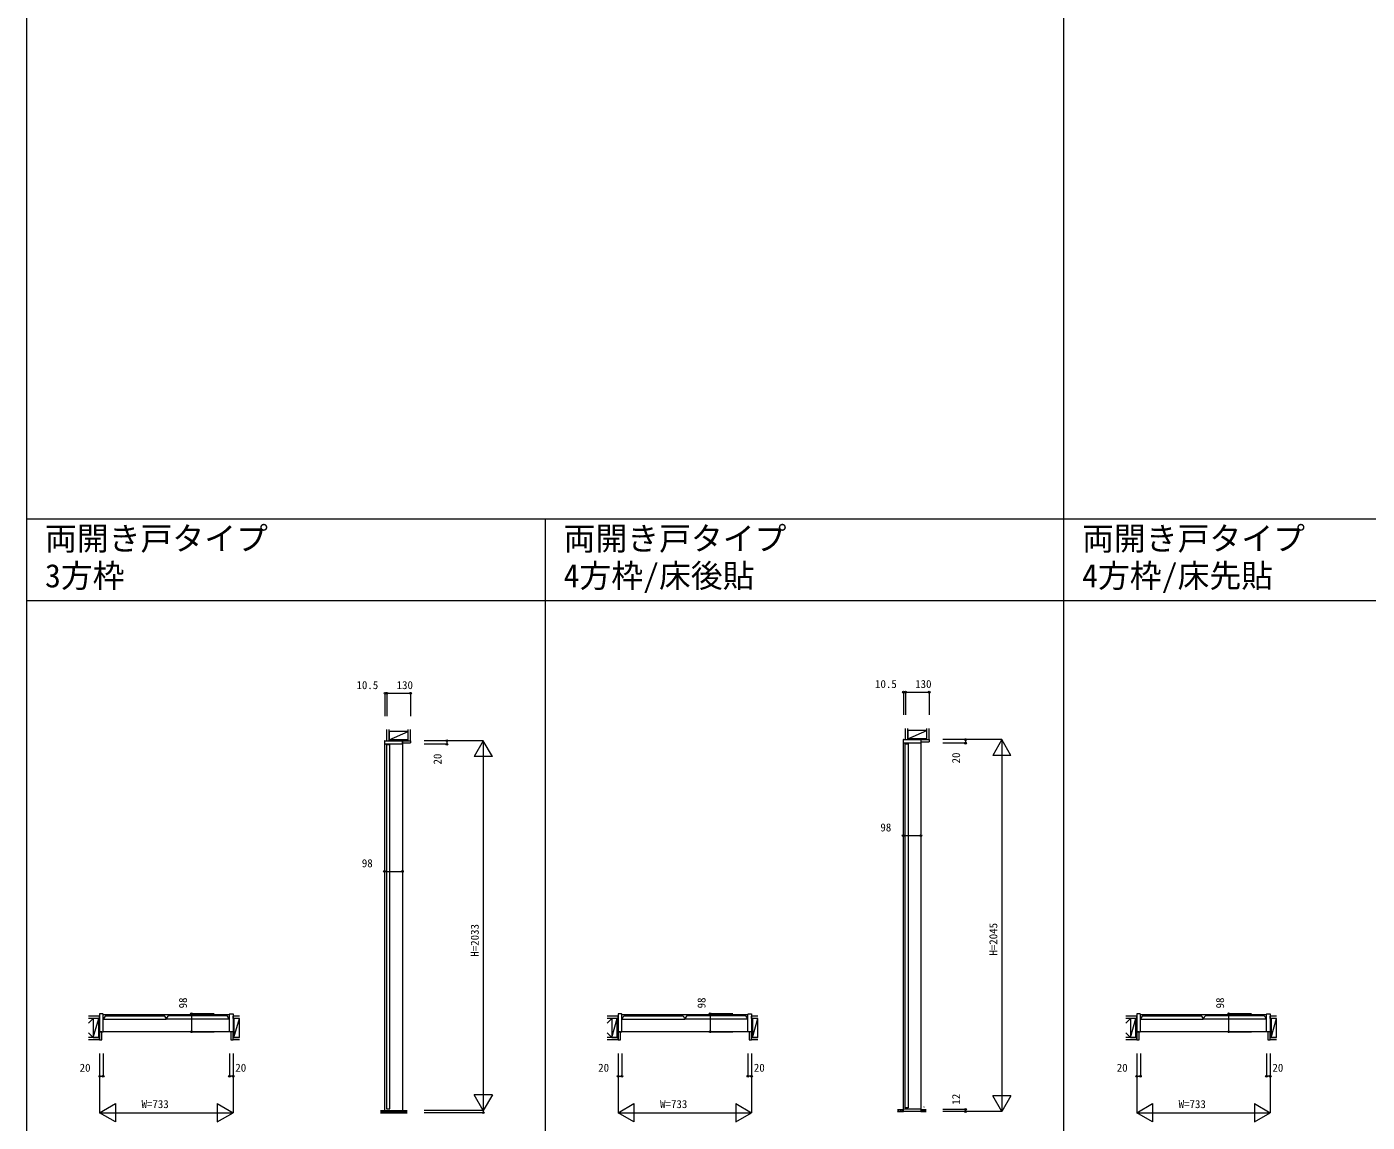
# Model space of a CAD drawing. Units: millimetres, scale not verified. Extents: x -14341 to 14341, y -10000 to 10000.
# Drawn here: x -14341 to -6974, y -6022 to 0 of the extents above; entities that cross this region are included whole.
import ezdxf
from ezdxf.enums import TextEntityAlignment as Align

# ---------------------------------------------------------------- set-up
doc = ezdxf.new("R2010")
doc.units = ezdxf.units.MM
doc.header["$LTSCALE"] = 50
for name, color, linetype, lineweight in [('0-0_0', 7, 'Continuous', 18), ('0-1_YKK_F1', 7, 'Continuous', 18), ('0-4_YKK_B1', 4, 'Continuous', 18), ('0-5_YKK_C1', 4, 'Continuous', 18), ('0-7_YKK_N1', 2, 'Continuous', 18), ('0-8_YKK_Z1', 7, 'Continuous', 18)]:
    doc.layers.add(name, color=color, linetype=linetype, lineweight=lineweight)
doc.styles.add('ＭＳ ゴシック', font='')
doc.styles.get('ＭＳ ゴシック').set_extended_font_data('MS Gothic')

msp = doc.modelspace()

# ---------------------------------------------------------------- linework, layer by layer
at = {"layer": '0-1_YKK_F1'}
for p, q in [((-14340.51, -10000), (-14340.51, 10000)), ((-8640.51, -10000), (-8640.51, 9500)), ((-14340.51, -2704), (14159.49, -2704)), ((-11490.51, -10000), (-11490.51, -2704)), ((-14340.51, -3154), (14159.49, -3154))]:
    msp.add_line(p, q, dxfattribs=at)
at = {"layer": '0-4_YKK_B1'}
for p, q in [((-13920.09, -5429), (-13227.09, -5429)), ((-13905.85, -5437.4), (-13586.83, -5437.4)), ((-13241.33, -5437.4), (-13560.35, -5437.4)), ((-11070.09, -5429), (-10377.09, -5429)), ((-11055.85, -5437.4), (-10736.83, -5437.4)), ((-10391.33, -5437.4), (-10710.35, -5437.4)), ((-8220.09, -5429), (-7527.09, -5429)), ((-8205.85, -5437.4), (-7886.83, -5437.4)), ((-7541.33, -5437.4), (-7860.35, -5437.4)), ((-13920.09, -5524), (-13227.09, -5524)), ((-13917.39, -5455), (-13574.59, -5455)), ((-13574.59, -5452.4), (-13574.59, -5455)), ((-13572.59, -5452), (-13572.59, -5455)), ((-13229.09, -5455), (-13572.59, -5455)), ((-13229.09, -5452.4), (-13229.09, -5455)), ((-11070.09, -5524), (-10377.09, -5524)), ((-11067.39, -5455), (-10724.59, -5455)), ((-10724.59, -5452.4), (-10724.59, -5455)), ((-10722.59, -5452), (-10722.59, -5455)), ((-10379.09, -5455), (-10722.59, -5455)), ((-10379.09, -5452.4), (-10379.09, -5455)), ((-8220.09, -5524), (-7527.09, -5524)), ((-8217.39, -5455), (-7874.59, -5455)), ((-7874.59, -5452.4), (-7874.59, -5455)), ((-7872.59, -5452), (-7872.59, -5455)), ((-7529.09, -5455), (-7872.59, -5455)), ((-7529.09, -5452.4), (-7529.09, -5455))]:
    msp.add_line(p, q, dxfattribs=at)
for points in [[(-13922.09, -5426.5), (-13940.09, -5426.5), (-13940.09, -5446.5)], [(-13940.09, -5446.5), (-13940.09, -5500.5), (-13940.09, -5524.5), (-13920.59, -5524.5), (-13920.09, -5524), (-13920.09, -5428.5)], [(-13207.09, -5446.5), (-13207.09, -5500.5), (-13207.09, -5524.5), (-13226.59, -5524.5), (-13227.09, -5524), (-13227.09, -5428.5)], [(-13225.09, -5426.5), (-13207.09, -5426.5), (-13207.09, -5446.5)], [(-11072.09, -5426.5), (-11090.09, -5426.5), (-11090.09, -5446.5)], [(-11090.09, -5446.5), (-11090.09, -5500.5), (-11090.09, -5524.5), (-11070.59, -5524.5), (-11070.09, -5524), (-11070.09, -5428.5)], [(-10357.09, -5446.5), (-10357.09, -5500.5), (-10357.09, -5524.5), (-10376.59, -5524.5), (-10377.09, -5524), (-10377.09, -5428.5)], [(-10375.09, -5426.5), (-10357.09, -5426.5), (-10357.09, -5446.5)], [(-8222.09, -5426.5), (-8240.09, -5426.5), (-8240.09, -5446.5)], [(-8240.09, -5446.5), (-8240.09, -5500.5), (-8240.09, -5524.5), (-8220.59, -5524.5), (-8220.09, -5524), (-8220.09, -5428.5)], [(-7507.09, -5446.5), (-7507.09, -5500.5), (-7507.09, -5524.5), (-7526.59, -5524.5), (-7527.09, -5524), (-7527.09, -5428.5)], [(-7525.09, -5426.5), (-7507.09, -5426.5), (-7507.09, -5446.5)], [(-13918.09, -5452.4), (-13918.09, -5455), (-13917.39, -5455)], [(-11068.09, -5452.4), (-11068.09, -5455), (-11067.39, -5455)], [(-8218.09, -5452.4), (-8218.09, -5455), (-8217.39, -5455)]]:
    msp.add_lwpolyline(points, dxfattribs=at)
for centre, radius, start, end in [((-13922.09, -5428.5), 2, 0.00001, 89.99999), ((-13913.39, -5452.4), 4.7, 154.60847, 180), ((-13878.16, -5469.12), 43.7, 136.77834, 154.60847), ((-13905.85, -5443.1), 5.7, 90, 136.77834), ((-13586.83, -5443.1), 5.7, 43.22166, 90), ((-13614.52, -5469.12), 43.7, 25.39153, 43.22166), ((-13579.29, -5452.4), 4.7, 0, 25.39153), ((-13567.89, -5452.4), 4.7, 154.60847, 180), ((-13532.66, -5469.12), 43.7, 136.77834, 154.60847), ((-13560.35, -5443.1), 5.7, 90, 136.77834), ((-13241.33, -5443.1), 5.7, 43.22166, 90), ((-13269.02, -5469.12), 43.7, 25.39153, 43.22166), ((-13233.79, -5452.4), 4.7, 0, 25.39153), ((-13225.09, -5428.5), 2, 90.00001, 179.99999), ((-11072.09, -5428.5), 2, 0.00001, 89.99999), ((-11063.39, -5452.4), 4.7, 154.60847, 180), ((-11028.16, -5469.12), 43.7, 136.77834, 154.60847), ((-11055.85, -5443.1), 5.7, 90, 136.77834), ((-10736.83, -5443.1), 5.7, 43.22166, 90), ((-10764.52, -5469.12), 43.7, 25.39153, 43.22166), ((-10729.29, -5452.4), 4.7, 0, 25.39153), ((-10717.89, -5452.4), 4.7, 154.60847, 180), ((-10682.66, -5469.12), 43.7, 136.77834, 154.60847), ((-10710.35, -5443.1), 5.7, 90, 136.77834), ((-10391.33, -5443.1), 5.7, 43.22166, 90), ((-10419.02, -5469.12), 43.7, 25.39153, 43.22166), ((-10383.79, -5452.4), 4.7, 0, 25.39153), ((-10375.09, -5428.5), 2, 90.00001, 179.99999), ((-8222.09, -5428.5), 2, 0.00001, 89.99999), ((-8213.39, -5452.4), 4.7, 154.60847, 180), ((-8178.16, -5469.12), 43.7, 136.77834, 154.60847), ((-8205.85, -5443.1), 5.7, 90, 136.77834), ((-7886.83, -5443.1), 5.7, 43.22166, 90), ((-7914.52, -5469.12), 43.7, 25.39153, 43.22166), ((-7879.29, -5452.4), 4.7, 0, 25.39153), ((-7867.89, -5452.4), 4.7, 154.60847, 180), ((-7832.66, -5469.12), 43.7, 136.77834, 154.60847), ((-7860.35, -5443.1), 5.7, 90, 136.77834), ((-7541.33, -5443.1), 5.7, 43.22166, 90), ((-7569.02, -5469.12), 43.7, 25.39153, 43.22166), ((-7533.79, -5452.4), 4.7, 0, 25.39153), ((-7525.09, -5428.5), 2, 90.00001, 179.99999)]:
    msp.add_arc(centre, radius, start, end, dxfattribs=at)
at = {"layer": '0-5_YKK_C1'}
for p, q in [((-12276.44, -3924.5), (-12276.44, -5957.5)), ((-9426.44, -3918.5), (-9426.44, -5963.5)), ((-9519.94, -5948.5), (-9428.94, -5948.5))]:
    msp.add_line(p, q, dxfattribs=at)
for points in [[(-12371.94, -3942.5), (-12371.94, -3924.5), (-12374.44, -3924.5), (-12374.44, -5957.5)], [(-12371.94, -3924.5), (-12276.94, -3924.5), (-12276.94, -3944.5), (-12369.94, -3944.5)], [(-9521.94, -3936.5), (-9521.94, -3918.5), (-9524.44, -3918.5), (-9524.44, -5963.5)], [(-9521.94, -3918.5), (-9426.94, -3918.5), (-9426.94, -3938.5), (-9519.94, -3938.5)], [(-9497.94, -5963.5), (-9521.94, -5963.5), (-9521.94, -5950.5)], [(-9426.94, -5950.5), (-9426.94, -5963.5), (-9450.94, -5963.5), (-9497.94, -5963.5)]]:
    msp.add_lwpolyline(points, dxfattribs=at)
for points in [[(-12363.54, -5948.5), (-12345.94, -5948.5), (-12345.94, -3947.5), (-12363.54, -3947.5)], [(-9513.54, -3941.5), (-9495.94, -3941.5), (-9495.94, -5942.5), (-9513.54, -5942.5)]]:
    msp.add_lwpolyline(points, close=True, dxfattribs=at)
for centre, start, end in [((-12369.94, -3942.5), 180.00001, 269.99999), ((-9519.94, -3936.5), 180.00001, 269.99999), ((-9519.94, -5950.5), 90.00001, 179.99999), ((-9428.94, -5950.5), 0.00001, 89.99999)]:
    msp.add_arc(centre, 2, start, end, dxfattribs=at)
at = {"layer": '0-7_YKK_N1'}
for p, q in [((-12371.94, -3663.92), (-12371.94, -3788.92)), ((-12361.44, -3663.92), (-12371.94, -3663.92)), ((-12361.44, -3663.92), (-12231.44, -3663.92)), ((-12361.44, -3663.92), (-12361.44, -3788.92)), ((-12231.44, -3663.92), (-12231.44, -3788.92)), ((-9521.94, -3657.92), (-9521.94, -3782.92)), ((-9511.44, -3657.92), (-9521.94, -3657.92)), ((-9511.44, -3657.92), (-9381.44, -3657.92)), ((-9511.44, -3657.92), (-9511.44, -3782.92)), ((-9381.44, -3657.92), (-9381.44, -3782.92)), ((-11831.44, -3924.5), (-12156.44, -3924.5)), ((-12031.44, -3944.5), (-12156.44, -3944.5)), ((-12031.44, -3924.5), (-12031.44, -3944.5)), ((-11831.44, -3924.5), (-11881.44, -4011.1)), ((-11781.44, -4011.1), (-11831.44, -3924.5)), ((-8981.44, -3918.5), (-9306.44, -3918.5)), ((-9181.44, -3938.5), (-9306.44, -3938.5)), ((-9181.44, -3918.5), (-9181.44, -3938.5)), ((-8981.44, -3918.5), (-9031.44, -4005.1)), ((-8931.44, -4005.1), (-8981.44, -3918.5)), ((-11781.44, -4011.1), (-11881.44, -4011.1)), ((-8931.44, -4005.1), (-9031.44, -4005.1)), ((-9524.44, -4446.27), (-9426.44, -4446.27)), ((-9524.44, -4446.27), (-9524.44, -4571.27)), ((-9426.44, -4446.27), (-9426.44, -4571.27)), ((-12374.44, -4643.14), (-12276.44, -4643.14)), ((-12374.44, -4643.14), (-12374.44, -4768.14)), ((-12276.44, -4643.14), (-12276.44, -4768.14)), ((-13310.09, -5426.5), (-13435.09, -5426.5)), ((-13435.09, -5426.5), (-13435.09, -5524.5)), ((-10460.09, -5426.5), (-10585.09, -5426.5)), ((-10585.09, -5426.5), (-10585.09, -5524.5)), ((-7610.09, -5426.5), (-7735.09, -5426.5)), ((-7735.09, -5426.5), (-7735.09, -5524.5)), ((-13435.09, -5524.5), (-13310.09, -5524.5)), ((-10585.09, -5524.5), (-10460.09, -5524.5)), ((-7735.09, -5524.5), (-7610.09, -5524.5)), ((-13940.09, -5644.5), (-13940.09, -5969.5)), ((-13920.09, -5644.5), (-13920.09, -5769.5)), ((-13227.09, -5644.5), (-13227.09, -5769.5)), ((-13207.09, -5644.5), (-13207.09, -5969.5)), ((-11090.09, -5644.5), (-11090.09, -5969.5)), ((-11070.09, -5644.5), (-11070.09, -5769.5)), ((-10377.09, -5644.5), (-10377.09, -5769.5)), ((-10357.09, -5644.5), (-10357.09, -5969.5)), ((-8240.09, -5644.5), (-8240.09, -5969.5)), ((-8220.09, -5644.5), (-8220.09, -5769.5)), ((-7527.09, -5644.5), (-7527.09, -5769.5)), ((-7507.09, -5644.5), (-7507.09, -5969.5)), ((-13940.09, -5769.5), (-13920.09, -5769.5)), ((-13207.09, -5769.5), (-13227.09, -5769.5)), ((-11090.09, -5769.5), (-11070.09, -5769.5)), ((-10357.09, -5769.5), (-10377.09, -5769.5)), ((-8240.09, -5769.5), (-8220.09, -5769.5)), ((-7507.09, -5769.5), (-7527.09, -5769.5)), ((-11781.44, -5870.9), (-11881.44, -5870.9)), ((-11831.44, -5957.5), (-11881.44, -5870.9)), ((-11781.44, -5870.9), (-11831.44, -5957.5)), ((-8931.44, -5876.9), (-9031.44, -5876.9)), ((-8981.44, -5963.5), (-9031.44, -5876.9)), ((-8931.44, -5876.9), (-8981.44, -5963.5)), ((-13293.69, -5919.5), (-13207.09, -5969.5)), ((-11831.44, -5957.5), (-11831.44, -5969.5)), ((-10443.69, -5919.5), (-10357.09, -5969.5)), ((-9181.44, -5951.5), (-9306.44, -5951.5)), ((-9181.44, -5963.5), (-9181.44, -5951.5)), ((-7593.69, -5919.5), (-7507.09, -5969.5)), ((-13940.09, -5969.5), (-13207.09, -5969.5)), ((-11831.44, -5969.5), (-12156.44, -5969.5)), ((-11090.09, -5969.5), (-10357.09, -5969.5)), ((-8240.09, -5969.5), (-7507.09, -5969.5))]:
    msp.add_line(p, q, dxfattribs=at)
for points in [[(-11831.44, -3924.5), (-11831.44, -5957.5), (-12156.44, -5957.5)], [(-8981.44, -3918.5), (-8981.44, -5963.5), (-9306.44, -5963.5)], [(-13293.69, -5919.5), (-13293.69, -6019.5), (-13207.09, -5969.5)], [(-10443.69, -5919.5), (-10443.69, -6019.5), (-10357.09, -5969.5)], [(-7593.69, -5919.5), (-7593.69, -6019.5), (-7507.09, -5969.5)]]:
    msp.add_lwpolyline(points, dxfattribs=at)
for points in [[(-13853.49, -5919.5), (-13853.49, -6019.5), (-13940.09, -5969.5)], [(-11003.49, -5919.5), (-11003.49, -6019.5), (-11090.09, -5969.5)], [(-8153.49, -5919.5), (-8153.49, -6019.5), (-8240.09, -5969.5)]]:
    msp.add_lwpolyline(points, close=True, dxfattribs=at)
for centre in [(-12371.94, -3663.92), (-12361.44, -3663.92), (-12231.44, -3663.92), (-9521.94, -3657.92), (-9511.44, -3657.92), (-9381.44, -3657.92), (-12031.44, -3924.5), (-12031.44, -3944.5), (-9181.44, -3918.5), (-9181.44, -3938.5), (-9524.44, -4446.27), (-9426.44, -4446.27), (-12374.44, -4643.14), (-12276.44, -4643.14), (-13435.09, -5426.5), (-10585.09, -5426.5), (-7735.09, -5426.5), (-13435.09, -5524.5), (-10585.09, -5524.5), (-7735.09, -5524.5), (-13940.09, -5769.5), (-13920.09, -5769.5), (-13227.09, -5769.5), (-13207.09, -5769.5), (-11090.09, -5769.5), (-11070.09, -5769.5), (-10377.09, -5769.5), (-10357.09, -5769.5), (-8240.09, -5769.5), (-8220.09, -5769.5), (-7527.09, -5769.5), (-7507.09, -5769.5), (-11831.44, -5969.5), (-9181.44, -5951.5), (-9181.44, -5963.5)]:
    msp.add_circle(centre, 5, dxfattribs=at)
at = {"layer": '0-8_YKK_Z1'}
for p, q in [((-12361.44, -3924.5), (-12361.44, -3863.92)), ((-12348.94, -3924.5), (-12348.94, -3863.92)), ((-12348.94, -3919.5), (-12243.94, -3874.5)), ((-12243.94, -3924.5), (-12243.94, -3863.92)), ((-12231.44, -3924.5), (-12231.44, -3863.92)), ((-9511.44, -3918.5), (-9511.44, -3857.92)), ((-9498.94, -3918.5), (-9498.94, -3857.92)), ((-9498.94, -3913.5), (-9393.94, -3868.5)), ((-9393.94, -3918.5), (-9393.94, -3857.92)), ((-9381.44, -3918.5), (-9381.44, -3857.92)), ((-12361.44, -3924.5), (-12348.94, -3924.5)), ((-12348.94, -3924.5), (-12243.94, -3919.5)), ((-12276.44, -3924.5), (-12276.44, -3937)), ((-12276.44, -3937), (-12256.26, -3937)), ((-12276.44, -3937), (-12231.44, -3937)), ((-12274.44, -3924.5), (-12231.44, -3924.5)), ((-12243.94, -3924.5), (-12231.44, -3924.5)), ((-12231.44, -3924.5), (-12231.44, -3937)), ((-9511.44, -3918.5), (-9498.94, -3918.5)), ((-9498.94, -3918.5), (-9393.94, -3913.5)), ((-9426.44, -3918.5), (-9426.44, -3931)), ((-9426.44, -3931), (-9406.26, -3931)), ((-9426.44, -3931), (-9381.44, -3931)), ((-9424.44, -3918.5), (-9381.44, -3918.5)), ((-9393.94, -3918.5), (-9381.44, -3918.5)), ((-9381.44, -3918.5), (-9381.44, -3931)), ((-13940.09, -5439.5), (-14000.67, -5439.5)), ((-13940.09, -5452), (-13940.09, -5439.5)), ((-13207.09, -5452), (-13207.09, -5439.5)), ((-13172.09, -5439.5), (-13207.09, -5439.5)), ((-11090.09, -5439.5), (-11150.67, -5439.5)), ((-11090.09, -5452), (-11090.09, -5439.5)), ((-10357.09, -5452), (-10357.09, -5439.5)), ((-10322.09, -5439.5), (-10357.09, -5439.5)), ((-8240.09, -5439.5), (-8300.67, -5439.5)), ((-8240.09, -5452), (-8240.09, -5439.5)), ((-7507.09, -5452), (-7507.09, -5439.5)), ((-7472.09, -5439.5), (-7507.09, -5439.5)), ((-13940.09, -5452), (-14000.67, -5452)), ((-13975.09, -5452), (-14000.67, -5477.58)), ((-13975.09, -5557), (-13945.09, -5452)), ((-13945.09, -5557), (-13940.09, -5452)), ((-13207.3, -5524.5), (-13207.09, -5524.29)), ((-13207.09, -5557), (-13202.09, -5452)), ((-13172.09, -5452), (-13207.09, -5452)), ((-13206.89, -5500.5), (-13207.09, -5500.5)), ((-13202.09, -5557), (-13172.09, -5452)), ((-11090.09, -5452), (-11150.67, -5452)), ((-11125.09, -5452), (-11150.67, -5477.58)), ((-11125.09, -5557), (-11095.09, -5452)), ((-11095.09, -5557), (-11090.09, -5452)), ((-10357.3, -5524.5), (-10357.09, -5524.29)), ((-10357.09, -5557), (-10352.09, -5452)), ((-10322.09, -5452), (-10357.09, -5452)), ((-10356.89, -5500.5), (-10357.09, -5500.5)), ((-10352.09, -5557), (-10322.09, -5452)), ((-8240.09, -5452), (-8300.67, -5452)), ((-8275.09, -5452), (-8300.67, -5477.58)), ((-8275.09, -5557), (-8245.09, -5452)), ((-8245.09, -5557), (-8240.09, -5452)), ((-7507.3, -5524.5), (-7507.09, -5524.29)), ((-7507.09, -5557), (-7502.09, -5452)), ((-7472.09, -5452), (-7507.09, -5452)), ((-7506.89, -5500.5), (-7507.09, -5500.5)), ((-7502.09, -5557), (-7472.09, -5452)), ((-13975.09, -5557), (-14000.67, -5531.42)), ((-13940.09, -5557), (-14000.67, -5557)), ((-13940.09, -5569.5), (-14000.67, -5569.5)), ((-13940.09, -5569.5), (-13940.09, -5557)), ((-13207.09, -5569.5), (-13207.09, -5557)), ((-13172.09, -5557), (-13207.09, -5557)), ((-13172.09, -5569.5), (-13207.09, -5569.5)), ((-11125.09, -5557), (-11150.67, -5531.42)), ((-11090.09, -5557), (-11150.67, -5557)), ((-11090.09, -5569.5), (-11150.67, -5569.5)), ((-11090.09, -5569.5), (-11090.09, -5557)), ((-10357.09, -5569.5), (-10357.09, -5557)), ((-10322.09, -5557), (-10357.09, -5557)), ((-10322.09, -5569.5), (-10357.09, -5569.5)), ((-8275.09, -5557), (-8300.67, -5531.42)), ((-8240.09, -5557), (-8300.67, -5557)), ((-8240.09, -5569.5), (-8300.67, -5569.5)), ((-8240.09, -5569.5), (-8240.09, -5557)), ((-7507.09, -5569.5), (-7507.09, -5557)), ((-7472.09, -5557), (-7507.09, -5557)), ((-7472.09, -5569.5), (-7507.09, -5569.5)), ((-12397.47, -5957.5), (-12249.9, -5957.5)), ((-12397.47, -5960.5), (-12249.9, -5960.5)), ((-12397.47, -5963.5), (-12249.9, -5963.5)), ((-12397.47, -5966.5), (-12249.9, -5966.5)), ((-9555.02, -5951.5), (-9521.94, -5951.5)), ((-9555.02, -5963.5), (-9521.94, -5963.5)), ((-9552.36, -5963.5), (-9545.43, -5951.5)), ((-9540.81, -5963.5), (-9533.89, -5951.5)), ((-9529.27, -5963.5), (-9522.34, -5951.5)), ((-9450.94, -5948.5), (-9450.94, -5948.3)), ((-9426.94, -5951.5), (-9396.94, -5951.5)), ((-9426.94, -5953.5), (-9396.94, -5953.5)), ((-9426.94, -5955.5), (-9396.94, -5955.5)), ((-9426.94, -5957.5), (-9396.94, -5957.5)), ((-9426.94, -5959.5), (-9396.94, -5959.5)), ((-9426.94, -5961.5), (-9396.94, -5961.5)), ((-9426.94, -5963.5), (-9396.94, -5963.5)), ((-12397.47, -5969.5), (-12249.9, -5969.5))]:
    msp.add_line(p, q, dxfattribs=at)
for points in [[(-12348.94, -3919.5), (-12243.94, -3919.5), (-12243.94, -3874.5), (-12348.94, -3874.5)], [(-9498.94, -3913.5), (-9393.94, -3913.5), (-9393.94, -3868.5), (-9498.94, -3868.5)], [(-12348.94, -3924.5), (-12243.94, -3924.5), (-12243.94, -3919.5), (-12348.94, -3919.5)], [(-9498.94, -3918.5), (-9393.94, -3918.5), (-9393.94, -3913.5), (-9498.94, -3913.5)], [(-13975.09, -5557), (-13945.09, -5557), (-13945.09, -5452), (-13975.09, -5452)], [(-13945.09, -5557), (-13940.09, -5557), (-13940.09, -5452), (-13945.09, -5452)], [(-13940.09, -5569.5), (-13927.59, -5569.5), (-13927.59, -5524.5), (-13940.09, -5524.5)], [(-13219.59, -5569.5), (-13207.09, -5569.5), (-13207.09, -5524.5), (-13219.59, -5524.5)], [(-13207.09, -5557), (-13202.09, -5557), (-13202.09, -5452), (-13207.09, -5452)], [(-13202.09, -5557), (-13172.09, -5557), (-13172.09, -5452), (-13202.09, -5452)], [(-11125.09, -5557), (-11095.09, -5557), (-11095.09, -5452), (-11125.09, -5452)], [(-11095.09, -5557), (-11090.09, -5557), (-11090.09, -5452), (-11095.09, -5452)], [(-11090.09, -5569.5), (-11077.59, -5569.5), (-11077.59, -5524.5), (-11090.09, -5524.5)], [(-10369.59, -5569.5), (-10357.09, -5569.5), (-10357.09, -5524.5), (-10369.59, -5524.5)], [(-10357.09, -5557), (-10352.09, -5557), (-10352.09, -5452), (-10357.09, -5452)], [(-10352.09, -5557), (-10322.09, -5557), (-10322.09, -5452), (-10352.09, -5452)], [(-8275.09, -5557), (-8245.09, -5557), (-8245.09, -5452), (-8275.09, -5452)], [(-8245.09, -5557), (-8240.09, -5557), (-8240.09, -5452), (-8245.09, -5452)], [(-8240.09, -5569.5), (-8227.59, -5569.5), (-8227.59, -5524.5), (-8240.09, -5524.5)], [(-7519.59, -5569.5), (-7507.09, -5569.5), (-7507.09, -5524.5), (-7519.59, -5524.5)], [(-7507.09, -5557), (-7502.09, -5557), (-7502.09, -5452), (-7507.09, -5452)], [(-7502.09, -5557), (-7472.09, -5557), (-7472.09, -5452), (-7502.09, -5452)]]:
    msp.add_lwpolyline(points, close=True, dxfattribs=at)

# ---------------------------------------------------------------- texts
at = {"layer": '0-0_0', "style": 'ＭＳ ゴシック'}
for s, p in [('両開き戸タイプ', (-14240.51, -2915.66)), ('両開き戸タイプ', (-11390.51, -2915.66)), ('両開き戸タイプ', (-8540.51, -2915.66)), ('3方枠', (-14240.51, -3120.25)), ('4方枠/床後貼', (-11390.51, -3120.25)), ('4方枠/床先貼', (-8540.51, -3120.25))]:
    msp.add_text(s, height=128.3, dxfattribs=at).set_placement(p, align=Align.BOTTOM_LEFT)
at = {"layer": '0-7_YKK_N1', "color": 7, "style": 'ＭＳ ゴシック'}
for s, p in [('10.5', (-12528.7, -3654.16)), ('130', (-12307.94, -3654.16)), ('10.5', (-9678.7, -3648.16)), ('130', (-9457.94, -3648.16)), ('98', (-9649.19, -4436.51)), ('98', (-12499.19, -4633.38)), ('20', (-14050.09, -5757.5)), ('20', (-13194.51, -5757.5)), ('20', (-11200.09, -5757.5)), ('20', (-10344.51, -5757.5)), ('20', (-8350.09, -5757.5)), ('20', (-7494.51, -5757.5)), ('W=733', (-13709.95, -5957.5)), ('W=733', (-10859.95, -5957.5)), ('W=733', (-8009.95, -5957.5))]:
    msp.add_text(s, height=43.99, dxfattribs=at).set_placement(p, align=Align.BOTTOM_LEFT)
for s, p in [('20', (-12048.03, -4055.53)), ('20', (-9198.03, -4049.53)), ('H=2045', (-8993.44, -5106)), ('H=2033', (-11843.44, -5112)), ('98', (-13447.09, -5396.3)), ('98', (-10597.09, -5396.3)), ('98', (-7747.09, -5396.3)), ('12', (-9198.03, -5925.47))]:
    msp.add_text(s, height=43.99, rotation=90, dxfattribs=at).set_placement(p, align=Align.BOTTOM_LEFT)
at = {"layer": '0-8_YKK_Z1', "style": 'ＭＳ ゴシック'}
msp.add_text('FL', height=6.598, dxfattribs=at).set_placement((-9415.56, -5943.5), align=Align.BOTTOM_LEFT)

doc.saveas('drawing.dxf')
